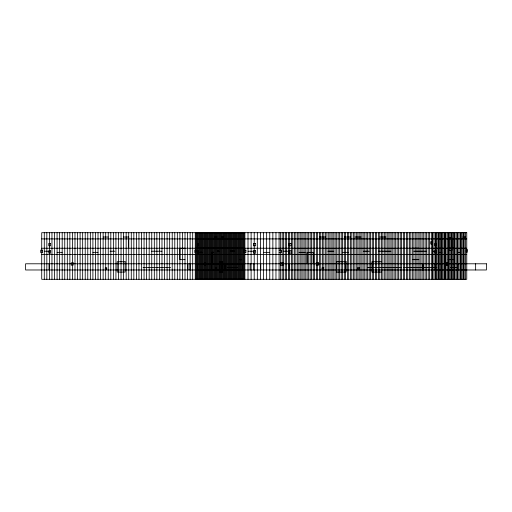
<?xml version="1.0" encoding="UTF-8"?>
<svg xmlns="http://www.w3.org/2000/svg" width="512" height="512" viewBox="0 0 512 512"><rect width="100%" height="100%" fill="white"/><g stroke="black" fill="none" stroke-linecap="round" stroke-linejoin="round"><path stroke-width="0.77" d="M103.149 237.03L108.23 237.03M123.622 237.03L128.698 237.03L128.698 248.211M215.117 237.03L216.755 237.03M221.734 237.03L223.379 237.03M319.488 237.03L325.651 237.03M344.339 237.03L350.502 237.03M354.938 237.03L361.101 237.03M379.795 237.03L385.958 237.03M462.829 237.03L465.434 237.03M41.722 238.912L466.758 238.912M41.722 248.23L466.758 248.23M184.992 248.256L179.917 248.256L179.917 259.642L184.992 259.642M239.942 248.256L241.581 248.256M412.691 248.256L418.854 248.256M448.141 248.256L454.304 248.256M279.098 250.176L281.37 250.176L281.37 252.57L279.098 252.57M44.314 251.226L49.094 251.226M110.093 251.226L114.874 251.226M151.642 251.226L161.971 251.226M196.09 251.226L197.632 251.226M217.357 251.226L218.906 251.226M230.797 251.226L234.138 251.226M248.051 251.226L253.856 251.226M283.501 251.226L289.306 251.226M327.917 251.226L333.722 251.226M363.366 251.226L369.171 251.226M378.362 251.226L390.906 251.226M413.818 251.226L426.355 251.226M432.64 251.226L435.091 251.226M57.094 252.358L62.17 252.358M92.915 252.358L97.99 252.358M200.218 252.358L201.862 252.358M213.446 252.358L211.802 252.358L211.802 263.744M263.565 252.358L269.728 252.358M299.014 252.358L305.178 252.358M342.509 252.358L348.672 252.358M439.194 252.358L441.798 252.358M457.581 252.358L460.186 252.358M41.722 254.445L466.758 254.445M239.942 259.642L241.581 259.642M412.691 259.642L418.854 259.642M448.141 259.642L454.304 259.642M381.594 261.747L371.962 261.747L371.962 272.07L381.594 272.07M143.002 267.507L170.611 267.507M228 267.507L236.928 267.507M367.872 267.507L401.395 267.507M403.322 267.507L436.845 267.507M450.733 267.526L456.525 267.526M323.853 267.923L322.016 267.923L322.016 269.242L323.853 269.242M475.635 263.789L475.635 269.978M465.446 232.698L465.446 279.302M464.134 232.698L464.134 279.302M463.654 232.698L463.654 279.302M463.616 263.789L463.616 269.978M462.822 232.698L462.822 279.302M461.504 232.698L461.504 279.302M460.544 232.698L460.544 279.302M460.192 232.698L460.192 279.302M458.88 232.698L458.88 279.302M457.958 263.789L457.958 269.978M457.568 232.698L457.568 279.302M457.44 232.698L457.44 279.302M456.256 232.698L456.256 279.302M454.944 232.698L454.944 279.302M454.33 232.698L454.33 279.302M453.626 232.698L453.626 279.302M452.314 232.698L452.314 279.302M451.226 232.698L451.226 279.302M451.002 232.698L451.002 279.302M449.69 232.698L449.69 279.302M448.378 232.698L448.378 279.302M448.115 232.698L448.115 279.302M447.066 232.698L447.066 279.302M445.754 232.698L445.754 279.302M445.011 232.698L445.011 279.302M444.435 232.698L444.435 279.302M443.123 232.698L443.123 279.302M441.907 232.698L441.907 279.302M441.811 232.698L441.811 279.302M440.499 232.698L440.499 279.302M439.187 232.698L439.187 279.302M438.797 232.698L438.797 279.302M437.875 232.698L437.875 279.302M436.557 232.698L436.557 279.302M435.693 232.698L435.693 279.302M435.245 232.698L435.245 279.302M435.053 263.789L435.053 269.978M433.933 232.698L433.933 279.302M432.621 232.698L432.621 279.302M432.582 232.698L432.582 279.302M431.309 232.698L431.309 279.302M429.478 232.698L429.478 279.302M428.198 232.698L428.198 279.302M426.368 232.698L426.368 279.302M425.094 232.698L425.094 279.302M423.264 232.698L423.264 279.302M423.034 263.789L423.034 269.978M422.509 263.789L422.509 269.978M421.99 232.698L421.99 279.302M420.154 232.698L420.154 279.302M418.88 232.698L418.88 279.302M417.05 232.698L417.05 279.302M415.776 232.698L415.776 279.302M413.946 232.698L413.946 279.302M412.666 232.698L412.666 279.302M410.835 232.698L410.835 279.302M409.562 232.698L409.562 279.302M407.731 232.698L407.731 279.302M406.451 232.698L406.451 279.302M404.621 232.698L404.621 279.302M403.347 232.698L403.347 279.302M401.517 232.698L401.517 279.302M400.237 232.698L400.237 279.302M398.406 232.698L398.406 279.302M397.133 232.698L397.133 279.302M395.302 232.698L395.302 279.302M394.029 232.698L394.029 279.302M392.192 232.698L392.192 279.302M390.918 232.698L390.918 279.302M389.088 232.698L389.088 279.302M387.814 232.698L387.814 279.302M385.984 232.698L385.984 279.302M384.704 232.698L384.704 279.302M382.874 232.698L382.874 279.302M381.6 232.698L381.6 279.302M379.77 232.698L379.77 279.302M378.49 232.698L378.49 279.302M376.659 232.698L376.659 279.302M375.386 232.698L375.386 279.302M373.555 232.698L373.555 279.302M372.275 232.698L372.275 279.302M370.445 232.698L370.445 279.302M369.171 232.698L369.171 279.302M367.341 232.698L367.341 279.302M366.067 232.698L366.067 279.302M364.23 232.698L364.23 279.302M362.957 232.698L362.957 279.302M361.126 232.698L361.126 279.302M359.853 232.698L359.853 279.302M358.022 232.698L358.022 279.302M356.742 232.698L356.742 279.302M354.912 232.698L354.912 279.302M353.638 232.698L353.638 279.302M351.808 232.698L351.808 279.302M350.528 232.698L350.528 279.302M348.698 232.698L348.698 279.302M347.424 232.698L347.424 279.302M345.594 232.698L345.594 279.302M344.314 232.698L344.314 279.302M342.483 232.698L342.483 279.302M341.21 232.698L341.21 279.302M339.379 232.698L339.379 279.302M338.106 232.698L338.106 279.302M336.275 232.698L336.275 279.302M334.995 232.698L334.995 279.302M333.165 232.698L333.165 279.302M331.891 232.698L331.891 279.302M330.061 232.698L330.061 279.302M328.781 232.698L328.781 279.302M326.95 232.698L326.95 279.302M325.677 232.698L325.677 279.302M323.846 232.698L323.846 279.302M322.566 232.698L322.566 279.302M320.736 232.698L320.736 279.302M319.462 232.698L319.462 279.302M317.632 232.698L317.632 279.302M316.358 232.698L316.358 279.302M314.522 232.698L314.522 279.302M313.248 232.698L313.248 279.302M313.222 263.744L313.222 252.358L307.059 252.358L307.059 263.744M311.418 232.698L311.418 279.302M310.144 232.698L310.144 279.302M308.314 232.698L308.314 279.302M307.034 232.698L307.034 279.302M305.203 232.698L305.203 279.302M303.93 232.698L303.93 279.302M302.099 232.698L302.099 279.302M300.819 232.698L300.819 279.302M298.989 232.698L298.989 279.302M297.715 232.698L297.715 279.302M295.885 232.698L295.885 279.302M294.605 232.698L294.605 279.302M292.774 232.698L292.774 279.302M291.501 232.698L291.501 279.302M289.67 232.698L289.67 279.302M289.216 263.789L289.216 269.978M288.397 232.698L288.397 279.302M286.56 232.698L286.56 279.302M285.286 232.698L285.286 279.302M283.456 232.698L283.456 279.302M282.182 232.698L282.182 279.302M280.352 232.698L280.352 279.302M279.072 232.698L279.072 279.302M275.968 232.698L275.968 279.302M272.858 232.698L272.858 279.302M269.754 232.698L269.754 279.302M266.643 232.698L266.643 279.302M263.539 232.698L263.539 279.302M260.774 263.789L260.774 269.978M260.435 232.698L260.435 279.302M257.325 232.698L257.325 279.302M254.221 232.698L254.221 279.302M253.766 263.789L253.766 269.978M251.11 232.698L251.11 279.302M250.131 263.789L250.131 269.978M248.006 232.698L248.006 279.302M244.896 232.698L244.896 279.302M244.07 232.698L244.07 279.302M243.245 232.698L243.245 279.302M242.554 263.789L242.554 269.978M242.413 232.698L242.413 279.302M241.587 232.698L241.587 279.302M240.762 232.698L240.762 279.302M239.936 232.698L239.936 279.302M239.104 232.698L239.104 279.302M238.278 232.698L238.278 279.302M237.453 232.698L237.453 279.302M236.621 232.698L236.621 279.302M235.795 232.698L235.795 279.302M234.97 232.698L234.97 279.302M234.138 232.698L234.138 279.302M233.312 232.698L233.312 279.302M232.486 232.698L232.486 279.302M231.661 232.698L231.661 279.302M230.829 232.698L230.829 279.302M230.003 232.698L230.003 279.302M229.178 232.698L229.178 279.302M228.346 232.698L228.346 279.302M227.52 232.698L227.52 279.302M226.694 232.698L226.694 279.302M225.869 232.698L225.869 279.302M225.325 263.789L225.325 269.978M225.037 232.698L225.037 279.302M224.211 232.698L224.211 279.302M223.386 232.698L223.386 279.302M222.554 232.698L222.554 279.302M221.728 232.698L221.728 279.302M220.902 232.698L220.902 279.302M220.07 232.698L220.07 279.302M219.245 232.698L219.245 279.302M218.419 232.698L218.419 279.302M217.594 232.698L217.594 279.302M216.762 232.698L216.762 279.302M215.936 232.698L215.936 279.302M215.11 232.698L215.11 279.302M214.278 232.698L214.278 279.302M213.453 232.698L213.453 279.302M212.627 232.698L212.627 279.302M211.795 232.698L211.795 279.302M211.424 263.789L211.424 269.978M210.97 232.698L210.97 279.302M210.144 232.698L210.144 279.302M209.318 232.698L209.318 279.302M208.486 232.698L208.486 279.302M207.661 232.698L207.661 279.302M206.835 232.698L206.835 279.302M206.003 232.698L206.003 279.302M205.178 232.698L205.178 279.302M204.352 232.698L204.352 279.302M203.52 232.698L203.52 279.302M202.694 232.698L202.694 279.302M201.869 232.698L201.869 279.302M201.043 232.698L201.043 279.302M200.211 232.698L200.211 279.302M199.386 232.698L199.386 279.302M198.56 232.698L198.56 279.302M197.728 232.698L197.728 279.302M197.613 263.789L197.613 269.978M196.902 232.698L196.902 279.302M196.077 232.698L196.077 279.302M195.245 232.698L195.245 279.302M192.691 232.698L192.691 279.302M190.131 232.698L190.131 279.302M190.035 263.789L190.035 269.978M188 263.789L188 269.978M187.571 232.698L187.571 279.302M185.011 232.698L185.011 279.302M182.451 232.698L182.451 279.302M179.898 232.698L179.898 279.302M177.338 232.698L177.338 279.302M174.778 232.698L174.778 279.302M172.218 232.698L172.218 279.302M169.658 232.698L169.658 279.302M167.104 232.698L167.104 279.302M164.544 232.698L164.544 279.302M161.984 232.698L161.984 279.302M159.424 232.698L159.424 279.302M156.864 232.698L156.864 279.302M154.31 232.698L154.31 279.302M151.75 232.698L151.75 279.302M149.19 232.698L149.19 279.302M146.63 232.698L146.63 279.302M144.07 232.698L144.07 279.302M141.51 232.698L141.51 279.302M138.957 232.698L138.957 279.302M136.397 232.698L136.397 279.302M133.837 232.698L133.837 279.302M131.277 232.698L131.277 279.302M128.717 232.698L128.717 279.302M126.163 232.698L126.163 279.302M123.603 232.698L123.603 279.302M121.043 232.698L121.043 279.302M118.483 232.698L118.483 279.302M115.923 232.698L115.923 279.302M113.37 232.698L113.37 279.302M110.81 232.698L110.81 279.302M108.25 232.698L108.25 279.302M105.69 232.698L105.69 279.302M103.13 232.698L103.13 279.302M100.57 232.698L100.57 279.302M98.016 232.698L98.016 279.302M95.456 232.698L95.456 279.302M92.896 232.698L92.896 279.302M90.336 232.698L90.336 279.302M87.776 232.698L87.776 279.302M85.222 232.698L85.222 279.302M82.662 232.698L82.662 279.302M80.102 232.698L80.102 279.302M77.542 232.698L77.542 279.302M74.982 232.698L74.982 279.302M72.429 232.698L72.429 279.302M69.869 232.698L69.869 279.302M67.309 232.698L67.309 279.302M64.749 232.698L64.749 279.302M62.189 232.698L62.189 279.302M59.629 232.698L59.629 279.302M57.075 232.698L57.075 279.302M54.515 232.698L54.515 279.302M51.955 232.698L51.955 279.302M49.395 232.698L49.395 279.302M49.024 263.789L49.024 269.978M46.835 232.698L46.835 279.302M44.282 232.698L44.282 279.302M466.758 232.698L41.722 232.698L41.722 279.302L466.758 279.302L466.758 232.698M451.846 237.997L448.819 237.997L448.819 250.4L451.846 250.4L451.846 237.997M431.738 241.645L430.778 241.645L430.778 244.038L431.738 244.038L431.738 241.645M50.605 243.405L48.736 243.405L48.736 245.798L50.605 245.798L50.605 243.405M198.118 243.405L197.517 243.405L197.517 245.798L198.118 245.798L198.118 243.405M255.68 243.405L253.414 243.405L253.414 245.798L255.68 245.798L255.68 243.405M291.136 243.405L288.864 243.405L288.864 245.798L291.136 245.798L291.136 243.405M435.866 243.405L434.906 243.405L434.906 245.798L435.866 245.798L435.866 243.405M467.238 249.824L466.278 249.824L466.278 252.211L467.238 252.211L467.238 249.824M42.56 250.176L40.691 250.176L40.691 252.57L42.56 252.57L42.56 250.176M195.52 250.176L194.918 250.176L194.918 252.57L195.52 252.57L195.52 250.176M245.92 250.176L243.648 250.176L243.648 252.57L245.92 252.57L245.92 250.176M50.605 250.784L48.736 250.784L48.736 253.171L50.605 253.171L50.605 250.784M198.118 250.784L197.517 250.784L197.517 253.171L198.118 253.171L198.118 250.784M255.68 250.784L253.414 250.784L253.414 253.171L255.68 253.171L255.68 250.784M291.136 250.784L288.864 250.784L288.864 253.171L291.136 253.171L291.136 250.784M435.866 250.784L434.906 250.784L434.906 253.171L435.866 253.171L435.866 250.784M125.101 261.747L117.171 261.747L117.171 272.07L125.101 272.07L125.101 261.747M222.214 261.747L219.648 261.747L219.648 272.07L222.214 272.07L222.214 261.747M346.138 261.747L336.512 261.747L336.512 272.07L346.138 272.07L346.138 261.747M73.114 262.81L71.245 262.81L71.245 265.197L73.114 265.197L73.114 262.81M205.402 262.81L204.794 262.81L204.794 265.197L205.402 265.197L205.402 262.81M283.014 262.81L280.742 262.81L280.742 265.197L283.014 265.197L283.014 262.81M318.464 262.81L316.198 262.81L316.198 265.197L318.464 265.197L318.464 262.81M447.418 262.81L446.458 262.81L446.458 265.197L447.418 265.197L447.418 262.81M486.4 263.789L25.6 263.789L25.6 269.978L486.4 269.978L486.4 263.789M106.746 267.923L105.235 267.923L105.235 269.242L106.746 269.242L106.746 267.923M216.275 267.923L215.789 267.923L215.789 269.242L216.275 269.242L216.275 267.923M359.302 267.923L357.466 267.923L357.466 269.242L359.302 269.242L359.302 267.923"/></g></svg>
